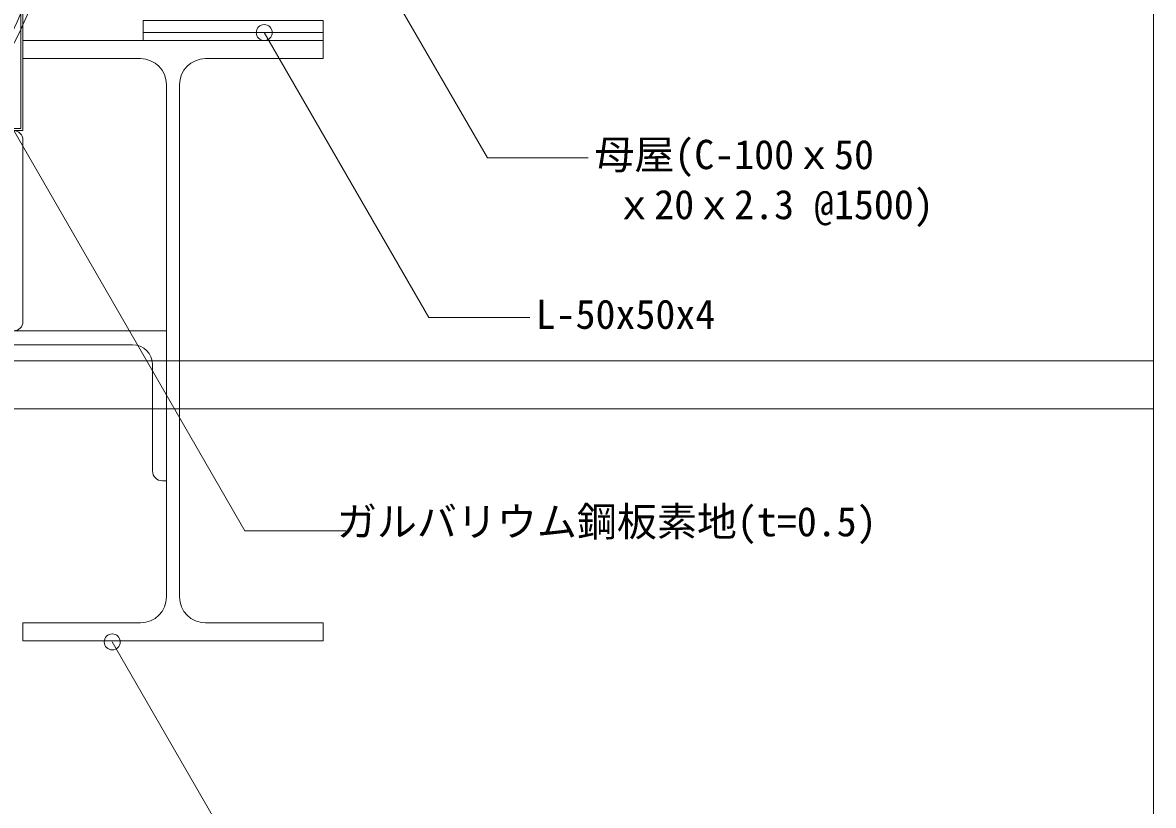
# Model space of a CAD drawing. Units: millimetres, scale not verified. Extents: x -1380 to 1380, y -955 to 955.
# Drawn here: x 335 to 900, y -542 to -151 of the extents above; entities that cross this region are included whole.
import ezdxf
from ezdxf.enums import TextEntityAlignment as Align

# ---------------------------------------------------------------- set-up
doc = ezdxf.new("R2010")
doc.units = ezdxf.units.MM
doc.header["$LTSCALE"] = 3
for name, color, linetype, lineweight in [('0-0_0', 7, 'Continuous', 18), ('0-2_MOJI', 7, 'Continuous', 18), ('0-4_KANAMONO', 5, 'Continuous', 18), ('0-6_TEKKOTU', 7, 'Continuous', 18), ('1-2_L-1a', 3, 'Continuous', 18)]:
    doc.layers.add(name, color=color, linetype=linetype, lineweight=lineweight)
doc.styles.add('ＭＳ ゴシック', font='')
doc.styles.get('ＭＳ ゴシック').set_extended_font_data('MS Gothic')

msp = doc.modelspace()

# ---------------------------------------------------------------- linework, layer by layer
at = {"layer": '0-0_0'}
msp.add_lwpolyline([(-899.885, -659.69), (900.119, -659.69), (900.119, 540.31), (-899.885, 540.31)], close=True, dxfattribs=at)
at = {"layer": '0-2_MOJI'}
for points in [[(617.689, -218.335), (567.251, -218.335), (520.193, -136.83)], [(588.38, -298.145), (537.942, -298.145), (455.695, -155.69)], [(496.411, -404.669), (445.973, -404.669), (330.515, -204.69)], [(498.154, -578.002), (447.716, -578.002), (379.73, -460.246)]]:
    msp.add_lwpolyline(points, dxfattribs=at)
for centre in [(455.695, -155.69), (379.73, -460.246)]:
    msp.add_circle(centre, 4, dxfattribs=at)
at = {"layer": '0-4_KANAMONO'}
for p, q in [((485.115, -155.69), (395.115, -155.69)), ((335.115, -209.29), (335.115, -300.09)), ((311.865, -311.69), (389.865, -311.69)), ((399.865, -321.69), (399.865, -374.69)), ((404.865, -379.69), (406.865, -379.69))]:
    msp.add_line(p, q, dxfattribs=at)
for points in [[(235.115, -204.69), (335.115, -204.69), (335.115, -104.69), (334.115, -104.69), (334.115, -203.69), (235.115, -203.69)], [(485.115, -159.69), (395.115, -159.69), (395.115, -149.69), (485.115, -149.69)]]:
    msp.add_lwpolyline(points, close=True, dxfattribs=at)
msp.add_lwpolyline([(406.865, -379.69), (406.865, -304.69), (306.865, -304.69), (306.865, -306.69)], dxfattribs=at)
for centre, radius, start, end in [((330.515, -209.29), 4.6, 360, 90), ((330.515, -300.09), 4.6, 270, 0), ((389.865, -321.69), 10, 0, 90), ((404.865, -374.69), 5, 180, 270)]:
    msp.add_arc(centre, radius, start, end, dxfattribs=at)
at = {"layer": '0-6_TEKKOTU'}
for p, q in [((406.865, -437.69), (406.865, -181.69)), ((413.365, -181.69), (413.365, -437.69)), ((-239.885, -319.69), (900.119, -319.69)), ((-239.885, -343.69), (900.119, -343.69)), ((426.365, -450.69), (485.115, -450.69))]:
    msp.add_line(p, q, dxfattribs=at)
for points in [[(393.865, -168.69), (335.115, -168.69), (335.115, -159.69), (485.115, -159.69), (485.115, -168.69), (426.365, -168.69)], [(485.115, -450.69), (485.115, -459.69), (335.115, -459.69), (335.115, -450.69), (393.865, -450.69)]]:
    msp.add_lwpolyline(points, dxfattribs=at)
for centre, start, end in [((393.865, -181.69), 0, 90), ((426.365, -181.69), 90, 180), ((393.865, -437.69), 270, 0), ((426.365, -437.69), 180, 270)]:
    msp.add_arc(centre, 13, start, end, dxfattribs=at)
at = {"layer": '1-2_L-1a'}
for centre in [(115.687, -52.67), (119.329, -52.67)]:
    msp.add_circle(centre, 237.422, dxfattribs=at)

# ---------------------------------------------------------------- texts
at = {"layer": '0-2_MOJI', "style": 'ＭＳ ゴシック'}
for s, p in [('母屋(C-100ｘ50', (620.689, -228.335)), (' ｘ20ｘ2.3 @1500)', (620.689, -253.335)), ('L-50x50x4', (591.38, -308.145)), ('ガルバリウム鋼板素地(t=0.5)', (492.007, -411.84))]:
    msp.add_text(s, height=14.66, dxfattribs=at).set_placement(p, align=Align.BOTTOM_LEFT)

doc.saveas('drawing.dxf')
